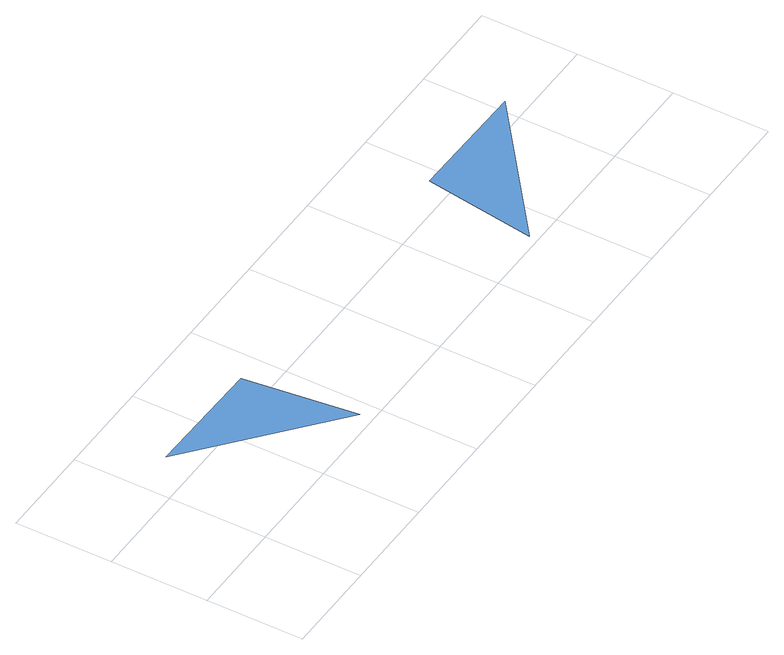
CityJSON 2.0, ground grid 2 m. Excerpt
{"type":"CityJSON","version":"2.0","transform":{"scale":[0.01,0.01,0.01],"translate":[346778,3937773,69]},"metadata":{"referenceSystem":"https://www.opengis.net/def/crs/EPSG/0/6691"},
"CityObjects":{
"waterbody1":{"type":"WaterBody","attributes":{"name":"8","class":"1140","function":"1","WaterBodyRiverFloodingRiskAttribute.description":"4","WaterBodyRiverFloodingRiskAttribute.rankOrg":"3","WaterBodyRiverFloodingRiskAttribute.adminType":"2","WaterBodyRiverFloodingRiskAttribute.scale":"L1"},"geometry":[{"type":"MultiSurface","lod":"1","boundaries":[[[0,1,2]],[[3,4,5]]]}]}
},
"vertices":[
[371,28,54],[343,260,54],[92,264,54],[972,249,54],[937,18,54],[1225,245,54]
]}
